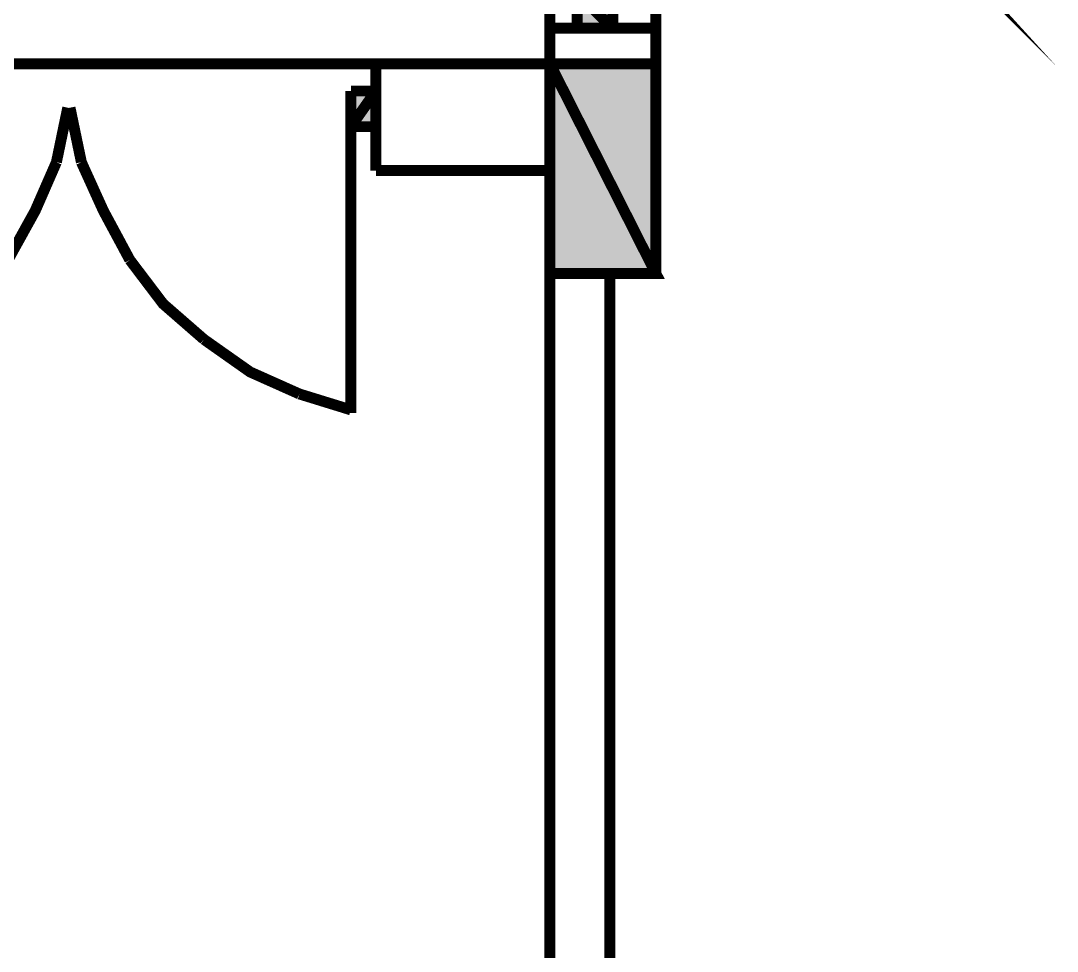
# Model space of a CAD drawing. Header units: inches. Extents: x -524 to 1067, y -71 to 1110.
# Drawn here: x 576.7 to 664.9, y 347.4 to 426.5 of the extents above; entities that cross this region are included whole.
import ezdxf

# ---------------------------------------------------------------- set-up
doc = ezdxf.new("R2010")
doc.units = ezdxf.units.IN
doc.header["$MEASUREMENT"] = 0
doc.layers.add('H', color=7, linetype='Continuous')
doc.layers.add('P', color=7, linetype='Continuous')
doc.layers.add('wall', color=16, linetype='Continuous', lineweight=20)

msp = doc.modelspace()

# ---------------------------------------------------------------- hatches: boundary and pattern name
at = {"layer": 'H', "linetype": 'Continuous'}
for points in [[(624.0267475291603, 425.807755067026), (624.0267475291603, 428.8334706761043), (627.0524631382384, 428.8334706761043), (627.0524631382384, 425.807755067026), (624.0267475291603, 425.807755067026)], [(621.7091004703368, 404.9489315376142), (621.7091004703368, 422.7820394579477), (630.7898971354593, 422.7820394579477), (630.7898971354593, 404.9489315376142), (621.7091004703368, 404.9489315376142)], [(604.7775025083172, 417.5043738720283), (604.7775025083172, 420.4643923991242), (606.9053579969693, 420.4643923991242), (606.9053579969693, 417.5043738720283), (604.7775025083172, 417.5043738720283)]]:
    msp.add_hatch(color=256, dxfattribs=at).paths.add_polyline_path(points)

# ---------------------------------------------------------------- linework, layer by layer
at = {"layer": 'P', "const_width": 0.927058823529412}
for points in [[(621.7091004703368, 413.7705897126953), (621.7091004703368, 472.2263933254791)], [(630.724200053477, 413.7705897126953), (630.724200053477, 463.1492464982442)], [(650.422375134533, 437.6551288511854), (650.874955032634, 437.2025489530844), (650.2289337264738, 437.9106175033392), (650.422375134533, 437.6551288511854)], [(621.7091004703368, 425.8734521490084), (621.7091004703368, 449.9514326955578)], [(624.0267475291603, 425.8734521490084), (627.0524631382384, 425.8734521490084), (624.0267475291603, 428.8334706761043), (624.0267475291603, 425.8734521490084)], [(627.0524631382384, 425.8734521490084), (624.0267475291603, 428.8334706761043)], [(624.0267475291603, 428.8334706761043), (627.0524631382384, 428.8334706761043), (627.0524631382384, 425.8734521490084)], [(630.724200053477, 425.8734521490084), (621.7091004703368, 425.8734521490084)], [(621.7091004703368, 422.8477365399302), (435.8484057042413, 422.8477365399302)], [(606.9053579969693, 422.8477365399302), (606.9053579969693, 413.7705897126953)], [(630.724200053477, 405.0146286195966), (621.7091004703368, 422.8477365399302), (630.724200053477, 422.8477365399302)], [(621.7091004703368, 405.0146286195966), (630.724200053477, 405.0146286195966), (621.7091004703368, 422.8477365399302)], [(621.7091004703368, 422.8477365399302), (621.7091004703368, 405.0146286195966)], [(630.724200053477, 422.8477365399302), (630.724200053477, 405.0146286195966)], [(606.9053579969693, 420.5300894811066), (604.7775025083172, 417.5043738720283)], [(606.9053579969693, 420.5300894811066), (604.7775025083172, 417.5043738720283), (604.7775025083172, 420.5300894811066)], [(604.7775025083172, 420.5300894811066), (606.9053579969693, 420.5300894811066)], [(606.9053579969693, 417.5043738720283), (606.9053579969693, 420.5300894811066)], [(579.7359647593594, 414.4786582629501), (580.6995219617677, 419.1139523805971)], [(580.8929633698269, 419.1139523805971), (581.8601704101236, 414.4786582629501)], [(604.7775025083172, 418.9205109725378), (604.7775025083172, 393.1672548354373)], [(606.9053579969693, 418.9205109725378), (606.9053579969693, 413.7705897126953)], [(604.7775025083172, 417.5043738720283), (606.9053579969693, 417.5043738720283)], [(575.6152977839076, 406.1716272300645), (577.9329448427311, 410.3579912874985), (579.7359647593594, 414.4786582629501)], [(581.8601704101236, 414.4786582629501), (583.728887408734, 410.3579912874985), (585.9808373855751, 406.1716272300645)], [(606.9053579969693, 413.7705897126953), (621.7091004703368, 413.7705897126953)], [(621.7091004703368, 413.7705897126953), (621.7091004703368, 272.2006777164006)], [(585.9808373855751, 406.1716272300645), (588.813111586594, 402.4378430707314), (592.2877572558855, 399.4121274616531)], [(626.3443945879837, 405.0146286195966), (626.7969744860845, 405.0146286195966)], [(626.7969744860845, 405.0146286195966), (626.7969744860845, 272.2006777164006)], [(592.2877572558855, 399.4121274616531), (596.2149828232778, 396.6455503426166), (600.4013468807118, 394.7768333440061)], [(600.4013468807118, 394.7768333440061), (604.7775025083172, 393.4263933254791)]]:
    msp.add_lwpolyline(points, dxfattribs=at)
at = {"layer": 'wall'}
msp.add_lwpolyline([(621.7091004703368, 405.0146286195966), (621.7091004703368, 272.2006777164006), (626.7969744860845, 272.2006777164006), (626.7969744860845, 283.5297745204766), (630.724200053477, 283.5297745204766), (630.724200053477, 298.5963053217736), (626.7969744860845, 298.5963053217736), (626.7969744860845, 405.0146286195966)], dxfattribs=at)

doc.saveas('drawing.dxf')
